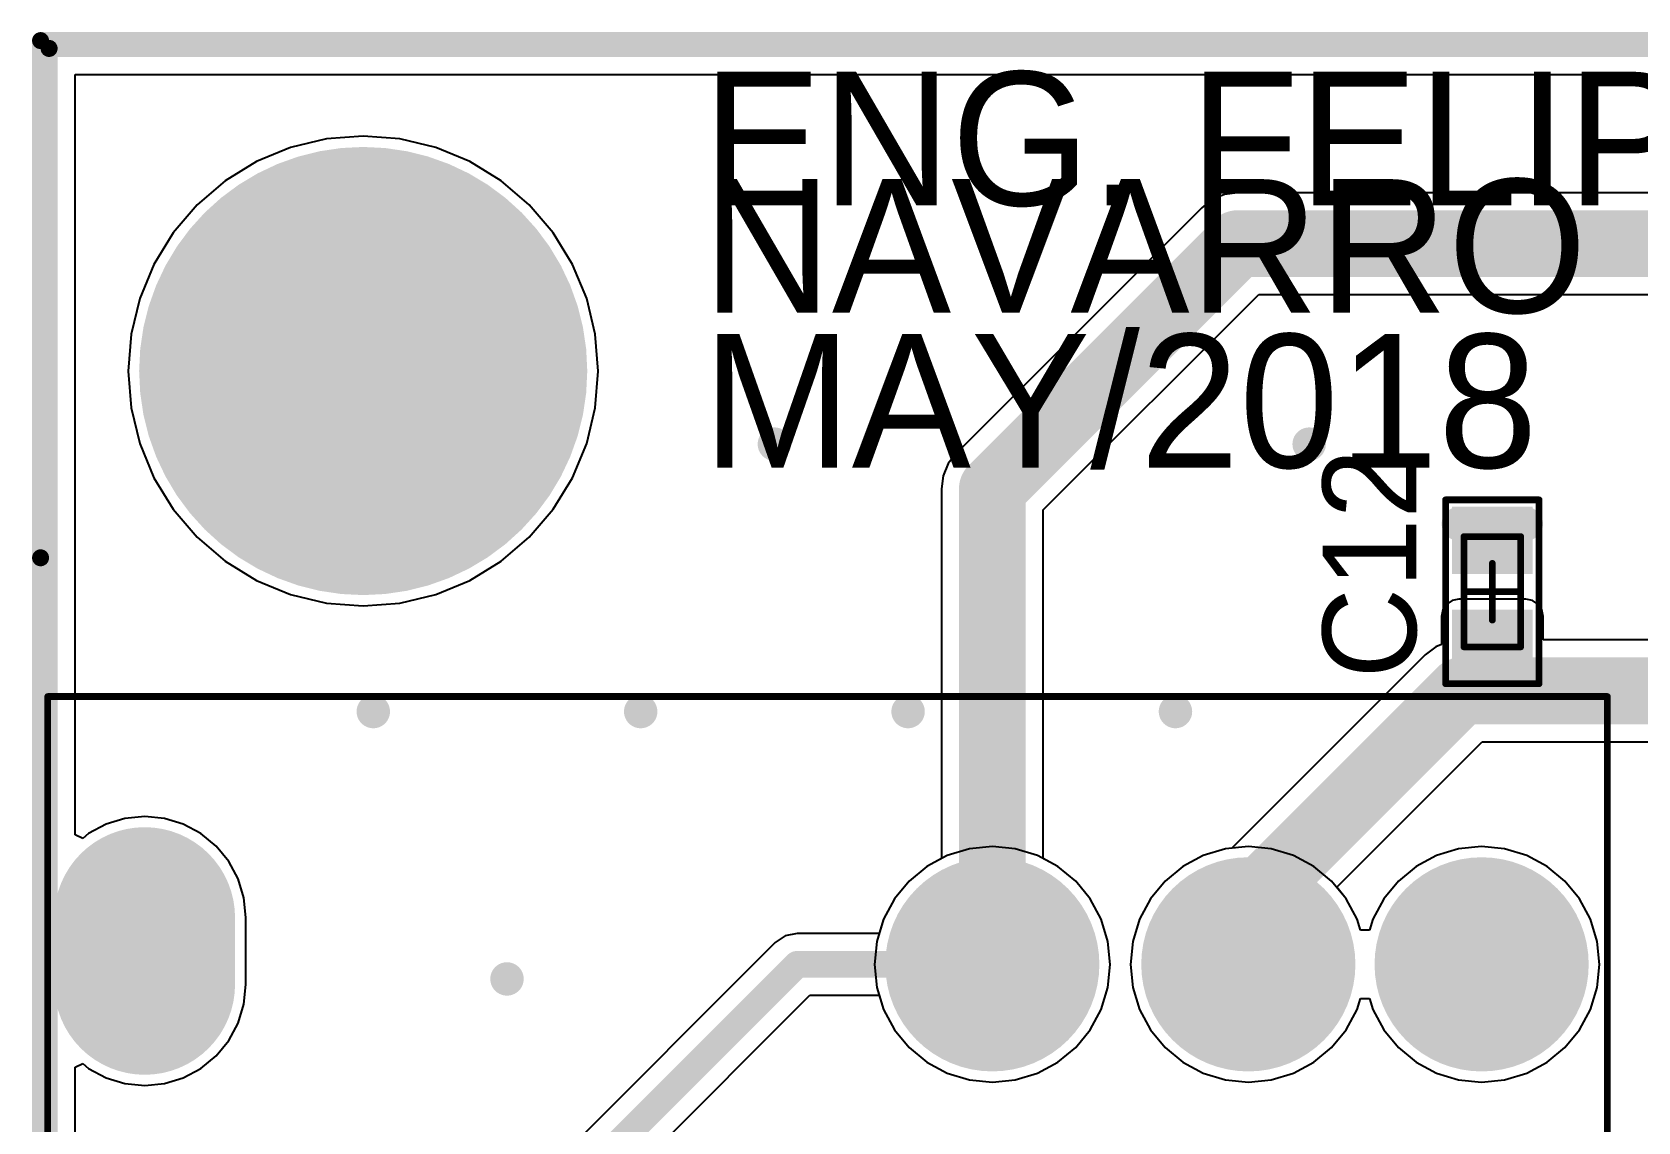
# Model space of a CAD drawing. Header units: millimetres. Extents: x 56 to 179, y 42 to 122.
# Drawn here: x 56.9 to 80.92, y 105.86 to 122.16 of the extents above; entities that cross this region are included whole.
import ezdxf

# ---------------------------------------------------------------- set-up
doc = ezdxf.new("R2010")
doc.units = ezdxf.units.MM
for name, color, linetype in [('BottomLayer', 5, 'Continuous'), ('BottomSolder', 6, 'Continuous'), ('KeepOutLayer', 6, 'Continuous'), ('Mechanical13', 56, 'Continuous'), ('Mechanical15', 56, 'Continuous'), ('Mechanical29', 56, 'Continuous'), ('MultiLayer', 9, 'Continuous'), ('PadHoleLayer', 156, 'Continuous'), ('TopLayer', 1, 'Continuous'), ('TopOverlay', 2, 'Continuous'), ('TopPaste', 8, 'Continuous'), ('TopSolder', 216, 'Continuous'), ('ViaHoleLayer', 16, 'Continuous')]:
    doc.layers.add(name, color=color, linetype=linetype)

# ---------------------------------------------------------------- blocks, each defined once
blk = doc.blocks.new('CC0603_4')
at = {"layer": 'Mechanical13', "const_width": 0.1}
for points in [[(-0.825, -0.425), (-0.825, 0.425)], [(0.825, 0.425), (-0.825, 0.425)], [(0.825, -0.425), (0.825, 0.425)], [(0.825, -0.425), (-0.825, -0.425)]]:
    blk.add_lwpolyline(points, dxfattribs=at)
at = {"layer": 'Mechanical13', "const_width": 0.05}
for points in [[(-0.85, 0.425, 1), (-0.8, 0.425, 1)], [(-0.85, 0.425, 1), (-0.8, 0.425, 1)], [(0.8, 0.425, 1), (0.85, 0.425, 1)], [(0.8, 0.425, 1), (0.85, 0.425, 1)], [(-0.85, -0.425, 1), (-0.8, -0.425, 1)], [(-0.85, -0.425, 1), (-0.8, -0.425, 1)], [(0.8, -0.425, 1), (0.85, -0.425, 1)], [(0.8, -0.425, 1), (0.85, -0.425, 1)]]:
    blk.add_lwpolyline(points, format="xyb", close=True, dxfattribs=at)
at = {"layer": 'Mechanical15', "const_width": 0.1}
for points in [[(0, -0.425), (0, 0.425)], [(0.425, 0), (-0.425, 0)]]:
    blk.add_lwpolyline(points, dxfattribs=at)
at = {"layer": 'Mechanical15', "const_width": 0.05}
for points in [[(-0.025, 0.425, 1), (0.025, 0.425, 1)], [(-0.45, 0, 1), (-0.4, 0, 1)], [(0.4, 0, 1), (0.45, 0, 1)], [(-0.025, -0.425, 1), (0.025, -0.425, 1)]]:
    blk.add_lwpolyline(points, format="xyb", close=True, dxfattribs=at)
at = {"layer": 'TopLayer'}
for points in [[(-1.17, -0.5), (-0.37, -0.5), (-1.17, 0.5), (-0.37, 0.5)], [(0.37, -0.5), (1.17, -0.5), (0.37, 0.5), (1.17, 0.5)]]:
    blk.add_solid(points, dxfattribs=at)
at = {"layer": 'TopOverlay', "const_width": 0.1}
for points in [[(-1.375, -0.7), (-1.375, 0.7)], [(1.375, 0.7), (-1.375, 0.7)], [(1.375, -0.7), (1.375, 0.7)], [(1.375, -0.7), (-1.375, -0.7)]]:
    blk.add_lwpolyline(points, dxfattribs=at)
at = {"layer": 'TopOverlay', "const_width": 0.05}
for points in [[(-1.4, 0.7, 1), (-1.35, 0.7, 1)], [(-1.4, 0.7, 1), (-1.35, 0.7, 1)], [(1.35, 0.7, 1), (1.4, 0.7, 1)], [(1.35, 0.7, 1), (1.4, 0.7, 1)], [(-1.4, -0.7, 1), (-1.35, -0.7, 1)], [(-1.4, -0.7, 1), (-1.35, -0.7, 1)], [(1.35, -0.7, 1), (1.4, -0.7, 1)], [(1.35, -0.7, 1), (1.4, -0.7, 1)]]:
    blk.add_lwpolyline(points, format="xyb", close=True, dxfattribs=at)
at = {"layer": 'TopPaste'}
for points in [[(-1.17, -0.5), (-0.37, -0.5), (-1.17, 0.5), (-0.37, 0.5)], [(0.37, -0.5), (1.17, -0.5), (0.37, 0.5), (1.17, 0.5)]]:
    blk.add_solid(points, dxfattribs=at)
at = {"layer": 'TopSolder'}
for points in [[(-1.272, -0.602), (-0.268, -0.602), (-1.272, 0.602), (-0.268, 0.602)], [(0.268, -0.602), (1.272, -0.602), (0.268, 0.602), (1.272, 0.602)]]:
    blk.add_solid(points, dxfattribs=at)
blk = doc.blocks.new('SWITCH_TOGGLE_DPDT_6A_125V_27')
at = {"layer": 'BottomLayer', "const_width": 2.5}
for points in [[(-10, 3), (-10, 2)], [(-10, -2), (-10, -3)]]:
    blk.add_lwpolyline(points, dxfattribs=at)
at = {"layer": 'BottomLayer'}
for points, const_width in [([(-10.625, 3, 1), (-9.375, 3, 1)], 1.25), ([(1.931, 2.3, 1), (3.431, 2.3, 1)], 1.5), ([(5.76, 2.3, 1), (7.26, 2.3, 1)], 1.5), ([(9.25, 2.3, 1), (10.75, 2.3, 1)], 1.5), ([(-10.625, 2, 1), (-9.375, 2, 1)], 1.25), ([(-10.625, -2, 1), (-9.375, -2, 1)], 1.25), ([(1.95, -2.5, 1), (3.45, -2.5, 1)], 1.5), ([(5.76, -2.5, 1), (7.26, -2.5, 1)], 1.5), ([(9.25, -2.5, 1), (10.75, -2.5, 1)], 1.5), ([(-10.625, -3, 1), (-9.375, -3, 1)], 1.25)]:
    blk.add_lwpolyline(points, format="xyb", close=True, dxfattribs=dict(at, const_width=const_width))
at = {"layer": 'BottomSolder', "const_width": 2.703}
for points in [[(-10, 3), (-10, 2)], [(-10, -2), (-10, -3)]]:
    blk.add_lwpolyline(points, dxfattribs=at)
at = {"layer": 'BottomSolder'}
for points, const_width in [([(-10.676, 3, 1), (-9.324, 3, 1)], 1.352), ([(1.88, 2.3, 1), (3.481, 2.3, 1)], 1.602), ([(5.709, 2.3, 1), (7.311, 2.3, 1)], 1.602), ([(9.199, 2.3, 1), (10.801, 2.3, 1)], 1.602), ([(-10.676, 2, 1), (-9.324, 2, 1)], 1.352), ([(-10.676, -2, 1), (-9.324, -2, 1)], 1.352), ([(1.899, -2.5, 1), (3.501, -2.5, 1)], 1.602), ([(5.709, -2.5, 1), (7.311, -2.5, 1)], 1.602), ([(9.199, -2.5, 1), (10.801, -2.5, 1)], 1.602), ([(-10.676, -3, 1), (-9.324, -3, 1)], 1.352)]:
    blk.add_lwpolyline(points, format="xyb", close=True, dxfattribs=dict(at, const_width=const_width))
at = {"layer": 'MultiLayer', "const_width": 2.5}
for points in [[(-10, 3), (-10, 2)], [(-10, -2), (-10, -3)]]:
    blk.add_lwpolyline(points, dxfattribs=at)
at = {"layer": 'MultiLayer'}
for points, const_width in [([(-10.625, 3, 1), (-9.375, 3, 1)], 1.25), ([(1.931, 2.3, 1), (3.431, 2.3, 1)], 1.5), ([(5.76, 2.3, 1), (7.26, 2.3, 1)], 1.5), ([(9.25, 2.3, 1), (10.75, 2.3, 1)], 1.5), ([(-10.625, 2, 1), (-9.375, 2, 1)], 1.25), ([(-10.625, -2, 1), (-9.375, -2, 1)], 1.25), ([(1.95, -2.5, 1), (3.45, -2.5, 1)], 1.5), ([(5.76, -2.5, 1), (7.26, -2.5, 1)], 1.5), ([(9.25, -2.5, 1), (10.75, -2.5, 1)], 1.5), ([(-10.625, -3, 1), (-9.375, -3, 1)], 1.25)]:
    blk.add_lwpolyline(points, format="xyb", close=True, dxfattribs=dict(at, const_width=const_width))
at = {"layer": 'PadHoleLayer'}
for points, const_width in [([(-10.425, 2.5, 1), (-9.575, 2.5, 1)], 0.85), ([(2.231, 2.3, 1), (3.131, 2.3, 1)], 0.9), ([(6.06, 2.3, 1), (6.96, 2.3, 1)], 0.9), ([(9.55, 2.3, 1), (10.45, 2.3, 1)], 0.9), ([(-10.425, -2.5, 1), (-9.575, -2.5, 1)], 0.85), ([(2.25, -2.5, 1), (3.15, -2.5, 1)], 0.9), ([(6.06, -2.5, 1), (6.96, -2.5, 1)], 0.9), ([(9.55, -2.5, 1), (10.45, -2.5, 1)], 0.9)]:
    blk.add_lwpolyline(points, format="xyb", close=True, dxfattribs=dict(at, const_width=const_width))
at = {"layer": 'TopLayer', "const_width": 2.5}
for points in [[(-10, 3), (-10, 2)], [(-10, -2), (-10, -3)]]:
    blk.add_lwpolyline(points, dxfattribs=at)
at = {"layer": 'TopLayer'}
for points, const_width in [([(-10.625, 3, 1), (-9.375, 3, 1)], 1.25), ([(1.931, 2.3, 1), (3.431, 2.3, 1)], 1.5), ([(5.76, 2.3, 1), (7.26, 2.3, 1)], 1.5), ([(9.25, 2.3, 1), (10.75, 2.3, 1)], 1.5), ([(-10.625, 2, 1), (-9.375, 2, 1)], 1.25), ([(-10.625, -2, 1), (-9.375, -2, 1)], 1.25), ([(1.95, -2.5, 1), (3.45, -2.5, 1)], 1.5), ([(5.76, -2.5, 1), (7.26, -2.5, 1)], 1.5), ([(9.25, -2.5, 1), (10.75, -2.5, 1)], 1.5), ([(-10.625, -3, 1), (-9.375, -3, 1)], 1.25)]:
    blk.add_lwpolyline(points, format="xyb", close=True, dxfattribs=dict(at, const_width=const_width))
at = {"layer": 'TopOverlay', "const_width": 0.1}
for points in [[(-11.45, 6.307), (11.881, 6.307)], [(-11.45, -6.388), (-11.45, 6.307)], [(11.881, -6.388), (11.881, 6.307)], [(-11.45, -6.388), (11.881, -6.388)]]:
    blk.add_lwpolyline(points, dxfattribs=at)
at = {"layer": 'TopOverlay', "const_width": 0.05}
for points in [[(-11.475, 6.307, 1), (-11.425, 6.307, 1)], [(-11.475, 6.307, 1), (-11.425, 6.307, 1)], [(11.856, 6.307, 1), (11.906, 6.307, 1)], [(11.856, 6.307, 1), (11.906, 6.307, 1)], [(-11.475, -6.388, 1), (-11.425, -6.388, 1)], [(-11.475, -6.388, 1), (-11.425, -6.388, 1)], [(11.856, -6.388, 1), (11.906, -6.388, 1)], [(11.856, -6.388, 1), (11.906, -6.388, 1)]]:
    blk.add_lwpolyline(points, format="xyb", close=True, dxfattribs=at)
at = {"layer": 'TopSolder', "const_width": 2.703}
for points in [[(-10, 3), (-10, 2)], [(-10, -2), (-10, -3)]]:
    blk.add_lwpolyline(points, dxfattribs=at)
at = {"layer": 'TopSolder'}
for points, const_width in [([(-10.676, 3, 1), (-9.324, 3, 1)], 1.352), ([(1.88, 2.3, 1), (3.481, 2.3, 1)], 1.602), ([(5.709, 2.3, 1), (7.311, 2.3, 1)], 1.602), ([(9.199, 2.3, 1), (10.801, 2.3, 1)], 1.602), ([(-10.676, 2, 1), (-9.324, 2, 1)], 1.352), ([(-10.676, -2, 1), (-9.324, -2, 1)], 1.352), ([(1.899, -2.5, 1), (3.501, -2.5, 1)], 1.602), ([(5.709, -2.5, 1), (7.311, -2.5, 1)], 1.602), ([(9.199, -2.5, 1), (10.801, -2.5, 1)], 1.602), ([(-10.676, -3, 1), (-9.324, -3, 1)], 1.352)]:
    blk.add_lwpolyline(points, format="xyb", close=True, dxfattribs=dict(at, const_width=const_width))
blk = doc.blocks.new('F____M3_31')
at = {"layer": 'BottomLayer', "const_width": 3.25}
blk.add_lwpolyline([(-1.625, 0, 1), (1.625, 0, 1)], format="xyb", close=True, dxfattribs=at)
at = {"layer": 'BottomSolder', "const_width": 3.352}
blk.add_lwpolyline([(-1.676, 0, 1), (1.676, 0, 1)], format="xyb", close=True, dxfattribs=at)
at = {"layer": 'MultiLayer', "const_width": 3.25}
blk.add_lwpolyline([(-1.625, 0, 1), (1.625, 0, 1)], format="xyb", close=True, dxfattribs=at)
at = {"layer": 'PadHoleLayer', "const_width": 1.5}
blk.add_lwpolyline([(-0.75, 0, 1), (0.75, 0, 1)], format="xyb", close=True, dxfattribs=at)
at = {"layer": 'TopLayer', "const_width": 3.25}
blk.add_lwpolyline([(-1.625, 0, 1), (1.625, 0, 1)], format="xyb", close=True, dxfattribs=at)
at = {"layer": 'TopSolder', "const_width": 3.352}
blk.add_lwpolyline([(-1.676, 0, 1), (1.676, 0, 1)], format="xyb", close=True, dxfattribs=at)

msp = doc.modelspace()

# ---------------------------------------------------------------- linework, layer by layer
at = {"layer": 'BottomLayer'}
for p, q in [((57.538, 110.157), (57.538, 121.532)), ((57.538, 121.532), (154.552, 121.532)), ((61.849, 120.609), (61.299, 120.566)), ((62.399, 120.566), (61.849, 120.609)), ((60.763, 120.437), (60.253, 120.226)), ((61.299, 120.566), (60.763, 120.437)), ((62.935, 120.437), (62.399, 120.566)), ((63.445, 120.226), (62.935, 120.437)), ((60.253, 120.226), (59.783, 119.938)), ((63.915, 119.938), (63.445, 120.226)), ((59.783, 119.938), (59.364, 119.579)), ((64.334, 119.579), (63.915, 119.938)), ((74.55, 119.658), (74.392, 119.537)), ((74.733, 119.734), (74.55, 119.658)), ((74.93, 119.76), (74.733, 119.734)), ((92.964, 119.76), (74.93, 119.76)), ((59.364, 119.579), (59.005, 119.16)), ((64.693, 119.16), (64.334, 119.579)), ((74.392, 119.537), (70.723, 115.867)), ((59.005, 119.16), (58.717, 118.69)), ((64.981, 118.69), (64.693, 119.16)), ((58.717, 118.69), (58.506, 118.18)), ((65.192, 118.18), (64.981, 118.69)), ((72.021, 115.015), (75.245, 118.238)), ((75.245, 118.238), (92.649, 118.238)), ((58.506, 118.18), (58.377, 117.644)), ((65.321, 117.644), (65.192, 118.18)), ((58.377, 117.644), (58.334, 117.094)), ((65.364, 117.094), (65.321, 117.644)), ((58.334, 117.094), (58.377, 116.544)), ((65.321, 116.544), (65.364, 117.094)), ((58.377, 116.544), (58.506, 116.008)), ((65.192, 116.008), (65.321, 116.544)), ((58.506, 116.008), (58.717, 115.498)), ((64.981, 115.498), (65.192, 116.008)), ((70.723, 115.867), (70.602, 115.71)), ((70.602, 115.71), (70.526, 115.526)), ((58.717, 115.498), (59.005, 115.028)), ((64.693, 115.028), (64.981, 115.498)), ((70.526, 115.526), (70.5, 115.33)), ((70.5, 115.33), (70.5, 109.8)), ((59.005, 115.028), (59.364, 114.609)), ((64.334, 114.609), (64.693, 115.028)), ((72.021, 109.8), (72.021, 115.015)), ((59.364, 114.609), (59.783, 114.25)), ((63.915, 114.25), (64.334, 114.609)), ((59.783, 114.25), (60.253, 113.962)), ((63.445, 113.962), (63.915, 114.25)), ((60.253, 113.962), (60.763, 113.751)), ((62.935, 113.751), (63.445, 113.962)), ((60.763, 113.751), (61.299, 113.622)), ((61.299, 113.622), (61.849, 113.579)), ((61.849, 113.579), (62.399, 113.622)), ((62.399, 113.622), (62.935, 113.751)), ((58.002, 110.314), (57.74, 110.175)), ((58.285, 110.4), (58.002, 110.314)), ((58.58, 110.429), (58.285, 110.4)), ((58.875, 110.4), (58.58, 110.429)), ((59.158, 110.314), (58.875, 110.4)), ((59.42, 110.175), (59.158, 110.314)), ((57.653, 110.103), (57.538, 110.157)), ((57.74, 110.175), (57.653, 110.103)), ((59.649, 109.987), (59.42, 110.175)), ((59.837, 109.758), (59.649, 109.987)), ((70.5, 109.8), (70.281, 109.683)), ((72.24, 109.683), (72.021, 109.8)), ((74.416, 109.846), (74.111, 109.683)), ((74.746, 109.947), (74.416, 109.846)), ((75.09, 109.98), (74.746, 109.947)), ((75.434, 109.947), (75.09, 109.98)), ((75.764, 109.846), (75.434, 109.947)), ((76.069, 109.683), (75.764, 109.846)), ((77.906, 109.846), (77.601, 109.683)), ((78.236, 109.947), (77.906, 109.846)), ((78.58, 109.98), (78.236, 109.947)), ((78.924, 109.947), (78.58, 109.98)), ((79.254, 109.846), (78.924, 109.947)), ((79.559, 109.683), (79.254, 109.846)), ((59.976, 109.496), (59.837, 109.758)), ((70.281, 109.683), (70.014, 109.464)), ((72.507, 109.464), (72.24, 109.683)), ((74.111, 109.683), (73.844, 109.464)), ((76.336, 109.464), (76.069, 109.683)), ((77.601, 109.683), (77.334, 109.464)), ((79.826, 109.464), (79.559, 109.683)), ((60.062, 109.213), (59.976, 109.496)), ((70.014, 109.464), (69.795, 109.197)), ((72.726, 109.197), (72.507, 109.464)), ((73.844, 109.464), (73.625, 109.197)), ((76.555, 109.197), (76.336, 109.464)), ((77.334, 109.464), (77.115, 109.197)), ((80.045, 109.197), (79.826, 109.464)), ((60.091, 108.918), (60.062, 109.213)), ((69.795, 109.197), (69.632, 108.892)), ((72.889, 108.892), (72.726, 109.197)), ((73.625, 109.197), (73.462, 108.892)), ((76.718, 108.892), (76.555, 109.197)), ((77.115, 109.197), (76.952, 108.892)), ((80.208, 108.892), (80.045, 109.197)), ((60.091, 107.918), (60.091, 108.918)), ((69.632, 108.892), (69.532, 108.562)), ((72.989, 108.562), (72.889, 108.892)), ((73.462, 108.892), (73.361, 108.562)), ((76.769, 108.727), (76.718, 108.892)), ((76.952, 108.892), (76.901, 108.727)), ((80.309, 108.562), (80.208, 108.892)), ((76.901, 108.727), (76.769, 108.727)), ((69.532, 108.562), (69.498, 108.218)), ((73.023, 108.218), (72.989, 108.562)), ((73.361, 108.562), (73.328, 108.218)), ((80.342, 108.218), (80.309, 108.562)), ((69.498, 108.218), (69.532, 107.874)), ((72.989, 107.874), (73.023, 108.218)), ((73.328, 108.218), (73.361, 107.874)), ((80.309, 107.874), (80.342, 108.218)), ((60.062, 107.623), (60.091, 107.918)), ((69.532, 107.874), (69.632, 107.544)), ((72.889, 107.544), (72.989, 107.874)), ((73.361, 107.874), (73.462, 107.544)), ((80.208, 107.544), (80.309, 107.874)), ((59.976, 107.34), (60.062, 107.623)), ((76.718, 107.544), (76.769, 107.709)), ((76.769, 107.709), (76.901, 107.709)), ((76.901, 107.709), (76.952, 107.544)), ((69.632, 107.544), (69.795, 107.239)), ((72.726, 107.239), (72.889, 107.544)), ((73.462, 107.544), (73.625, 107.239)), ((76.555, 107.239), (76.718, 107.544)), ((76.952, 107.544), (77.115, 107.239)), ((80.045, 107.239), (80.208, 107.544)), ((59.837, 107.078), (59.976, 107.34)), ((69.795, 107.239), (70.014, 106.972)), ((72.507, 106.972), (72.726, 107.239)), ((73.625, 107.239), (73.844, 106.972)), ((76.336, 106.972), (76.555, 107.239)), ((77.115, 107.239), (77.334, 106.972)), ((79.826, 106.972), (80.045, 107.239)), ((59.649, 106.849), (59.837, 107.078)), ((70.014, 106.972), (70.281, 106.753)), ((72.24, 106.753), (72.507, 106.972)), ((73.844, 106.972), (74.111, 106.753)), ((76.069, 106.753), (76.336, 106.972)), ((77.334, 106.972), (77.601, 106.753)), ((79.559, 106.753), (79.826, 106.972)), ((57.538, 106.679), (57.653, 106.733)), ((57.538, 105.157), (57.538, 106.679)), ((57.653, 106.733), (57.74, 106.661)), ((57.74, 106.661), (58.002, 106.522)), ((59.158, 106.522), (59.42, 106.661)), ((59.42, 106.661), (59.649, 106.849)), ((70.281, 106.753), (70.586, 106.59)), ((71.935, 106.59), (72.24, 106.753)), ((74.111, 106.753), (74.416, 106.59)), ((75.764, 106.59), (76.069, 106.753)), ((77.601, 106.753), (77.906, 106.59)), ((79.254, 106.59), (79.559, 106.753)), ((58.002, 106.522), (58.285, 106.436)), ((58.285, 106.436), (58.58, 106.407)), ((58.58, 106.407), (58.875, 106.436)), ((58.875, 106.436), (59.158, 106.522)), ((70.586, 106.59), (70.917, 106.489)), ((70.917, 106.489), (71.261, 106.456)), ((71.261, 106.456), (71.604, 106.489)), ((71.604, 106.489), (71.935, 106.59)), ((74.416, 106.59), (74.746, 106.489)), ((74.746, 106.489), (75.09, 106.456)), ((75.09, 106.456), (75.434, 106.489)), ((75.434, 106.489), (75.764, 106.59)), ((77.906, 106.59), (78.236, 106.489)), ((78.236, 106.489), (78.58, 106.456)), ((78.58, 106.456), (78.924, 106.489)), ((78.924, 106.489), (79.254, 106.59))]:
    msp.add_line(p, q, dxfattribs=at)
at = {"layer": 'BottomLayer', "const_width": 1}
for points in [[(71.261, 115.33), (74.93, 118.999)], [(74.93, 118.999), (92.964, 118.999)], [(71.261, 108.218), (71.261, 115.33)]]:
    msp.add_lwpolyline(points, dxfattribs=at)
at = {"layer": 'BottomLayer'}
for points, const_width in [([(74.68, 118.999, 1), (75.18, 118.999, 1)], 0.5), ([(74.68, 118.999, 1), (75.18, 118.999, 1)], 0.5), ([(67.875, 116, 1), (68.125, 116, 1)], 0.25), ([(75.875, 116, 1), (76.125, 116, 1)], 0.25), ([(71.011, 115.33, 1), (71.511, 115.33, 1)], 0.5), ([(71.011, 115.33, 1), (71.511, 115.33, 1)], 0.5), ([(78.107, 114.808, 1), (78.357, 114.808, 1)], 0.25), ([(79.123, 114.808, 1), (79.373, 114.808, 1)], 0.25), ([(61.875, 112, 1), (62.125, 112, 1)], 0.25), ([(65.875, 112, 1), (66.125, 112, 1)], 0.25), ([(69.875, 112, 1), (70.125, 112, 1)], 0.25), ([(73.875, 112, 1), (74.125, 112, 1)], 0.25), ([(71.011, 108.218, 1), (71.511, 108.218, 1)], 0.5), ([(63.875, 108, 1), (64.125, 108, 1)], 0.25)]:
    msp.add_lwpolyline(points, format="xyb", close=True, dxfattribs=dict(at, const_width=const_width))
at = {"layer": 'KeepOutLayer', "const_width": 0.254}
for points in [[(57.15, 121.92), (154.94, 121.92)], [(57.15, 42.164), (57.15, 121.92)]]:
    msp.add_lwpolyline(points, dxfattribs=at)
at = {"layer": 'KeepOutLayer', "const_width": 0.127}
msp.add_lwpolyline([(57.086, 121.92, 1), (57.214, 121.92, 1)], format="xyb", close=True, dxfattribs=at)
msp.add_lwpolyline([(57.086, 121.92, 1), (57.214, 121.92, 1)], format="xyb", close=True, dxfattribs=at)
at = {"layer": 'Mechanical29', "const_width": 0.254}
for points in [[(57.023, 122.037), (155.023, 122.037)], [(57.023, 114.3), (57.023, 122.037)], [(57.023, 42.037), (57.023, 114.3)]]:
    msp.add_lwpolyline(points, dxfattribs=at)
at = {"layer": 'Mechanical29', "const_width": 0.127}
for points in [[(56.959, 122.037, 1), (57.086, 122.037, 1)], [(56.959, 122.037, 1), (57.086, 122.037, 1)], [(56.959, 114.3, 1), (57.086, 114.3, 1)], [(56.959, 114.3, 1), (57.086, 114.3, 1)]]:
    msp.add_lwpolyline(points, format="xyb", close=True, dxfattribs=at)
at = {"layer": 'MultiLayer', "const_width": 0.25}
for points in [[(67.875, 116, 1), (68.125, 116, 1)], [(75.875, 116, 1), (76.125, 116, 1)], [(78.107, 114.808, 1), (78.357, 114.808, 1)], [(79.123, 114.808, 1), (79.373, 114.808, 1)], [(61.875, 112, 1), (62.125, 112, 1)], [(65.875, 112, 1), (66.125, 112, 1)], [(69.875, 112, 1), (70.125, 112, 1)], [(73.875, 112, 1), (74.125, 112, 1)], [(63.875, 108, 1), (64.125, 108, 1)]]:
    msp.add_lwpolyline(points, format="xyb", close=True, dxfattribs=at)
at = {"layer": 'TopLayer'}
for p, q in [((57.538, 110.157), (57.538, 121.532)), ((57.538, 121.532), (154.552, 121.532)), ((61.849, 120.609), (61.299, 120.566)), ((62.399, 120.566), (61.849, 120.609)), ((60.763, 120.437), (60.253, 120.226)), ((61.299, 120.566), (60.763, 120.437)), ((62.935, 120.437), (62.399, 120.566)), ((63.445, 120.226), (62.935, 120.437)), ((60.253, 120.226), (59.783, 119.938)), ((63.915, 119.938), (63.445, 120.226)), ((59.783, 119.938), (59.364, 119.579)), ((64.334, 119.579), (63.915, 119.938)), ((59.364, 119.579), (59.005, 119.16)), ((64.693, 119.16), (64.334, 119.579)), ((59.005, 119.16), (58.717, 118.69)), ((64.981, 118.69), (64.693, 119.16)), ((58.717, 118.69), (58.506, 118.18)), ((65.192, 118.18), (64.981, 118.69)), ((58.506, 118.18), (58.377, 117.644)), ((65.321, 117.644), (65.192, 118.18)), ((58.377, 117.644), (58.334, 117.094)), ((65.364, 117.094), (65.321, 117.644)), ((58.334, 117.094), (58.377, 116.544)), ((65.321, 116.544), (65.364, 117.094)), ((58.377, 116.544), (58.506, 116.008)), ((65.192, 116.008), (65.321, 116.544)), ((58.506, 116.008), (58.717, 115.498)), ((64.981, 115.498), (65.192, 116.008)), ((58.717, 115.498), (59.005, 115.028)), ((64.693, 115.028), (64.981, 115.498)), ((59.005, 115.028), (59.364, 114.609)), ((64.334, 114.609), (64.693, 115.028)), ((59.364, 114.609), (59.783, 114.25)), ((63.915, 114.25), (64.334, 114.609)), ((59.783, 114.25), (60.253, 113.962)), ((63.445, 113.962), (63.915, 114.25)), ((60.253, 113.962), (60.763, 113.751)), ((62.935, 113.751), (63.445, 113.962)), ((60.763, 113.751), (61.299, 113.622)), ((61.299, 113.622), (61.849, 113.579)), ((61.849, 113.579), (62.399, 113.622)), ((62.399, 113.622), (62.935, 113.751)), ((78.141, 113.661), (78.057, 113.605)), ((78.24, 113.681), (78.141, 113.661)), ((79.24, 113.681), (78.24, 113.681)), ((79.339, 113.661), (79.24, 113.681)), ((79.423, 113.605), (79.339, 113.661)), ((78.001, 113.521), (77.981, 113.422)), ((77.981, 113.422), (77.981, 113.005)), ((78.057, 113.605), (78.001, 113.521)), ((79.479, 113.521), (79.423, 113.605)), ((79.499, 113.422), (79.479, 113.521)), ((79.499, 113.071), (79.499, 113.422)), ((77.894, 112.969), (77.736, 112.848)), ((77.981, 113.005), (77.894, 112.969)), ((82.415, 113.071), (79.499, 113.071)), ((77.736, 112.848), (74.845, 109.956)), ((76.412, 109.372), (78.589, 111.549)), ((78.589, 111.549), (82.415, 111.549)), ((58.002, 110.314), (57.74, 110.175)), ((58.285, 110.4), (58.002, 110.314)), ((58.58, 110.429), (58.285, 110.4)), ((58.875, 110.4), (58.58, 110.429)), ((59.158, 110.314), (58.875, 110.4)), ((59.42, 110.175), (59.158, 110.314)), ((57.653, 110.103), (57.538, 110.157)), ((57.74, 110.175), (57.653, 110.103)), ((59.649, 109.987), (59.42, 110.175)), ((59.837, 109.758), (59.649, 109.987)), ((70.586, 109.846), (70.281, 109.683)), ((70.917, 109.947), (70.586, 109.846)), ((71.261, 109.98), (70.917, 109.947)), ((71.604, 109.947), (71.261, 109.98)), ((71.935, 109.846), (71.604, 109.947)), ((72.24, 109.683), (71.935, 109.846)), ((74.416, 109.846), (74.111, 109.683)), ((74.746, 109.947), (74.416, 109.846)), ((74.845, 109.956), (74.746, 109.947)), ((77.906, 109.846), (77.601, 109.683)), ((78.236, 109.947), (77.906, 109.846)), ((78.58, 109.98), (78.236, 109.947)), ((78.924, 109.947), (78.58, 109.98)), ((79.254, 109.846), (78.924, 109.947)), ((79.559, 109.683), (79.254, 109.846)), ((59.976, 109.496), (59.837, 109.758)), ((70.281, 109.683), (70.014, 109.464)), ((72.507, 109.464), (72.24, 109.683)), ((74.111, 109.683), (73.844, 109.464)), ((77.601, 109.683), (77.334, 109.464)), ((79.826, 109.464), (79.559, 109.683)), ((60.062, 109.213), (59.976, 109.496)), ((70.014, 109.464), (69.795, 109.197)), ((72.726, 109.197), (72.507, 109.464)), ((73.844, 109.464), (73.625, 109.197)), ((76.555, 109.197), (76.412, 109.372)), ((77.334, 109.464), (77.115, 109.197)), ((80.045, 109.197), (79.826, 109.464)), ((60.091, 108.918), (60.062, 109.213)), ((69.795, 109.197), (69.632, 108.892)), ((72.889, 108.892), (72.726, 109.197)), ((73.625, 109.197), (73.462, 108.892)), ((76.718, 108.892), (76.555, 109.197)), ((77.115, 109.197), (76.952, 108.892)), ((80.208, 108.892), (80.045, 109.197)), ((60.091, 107.918), (60.091, 108.918)), ((69.632, 108.892), (69.568, 108.681)), ((72.989, 108.562), (72.889, 108.892)), ((73.462, 108.892), (73.361, 108.562)), ((76.769, 108.727), (76.718, 108.892)), ((76.952, 108.892), (76.901, 108.727)), ((80.309, 108.562), (80.208, 108.892)), ((68.163, 108.646), (68.013, 108.545)), ((68.34, 108.681), (68.163, 108.646)), ((69.568, 108.681), (68.34, 108.681)), ((76.901, 108.727), (76.769, 108.727)), ((68.013, 108.545), (64.07, 104.602)), ((68.013, 108.545), (68.013, 108.545)), ((73.023, 108.218), (72.989, 108.562)), ((73.361, 108.562), (73.328, 108.218)), ((80.342, 108.218), (80.309, 108.562)), ((72.989, 107.874), (73.023, 108.218)), ((73.328, 108.218), (73.361, 107.874)), ((80.309, 107.874), (80.342, 108.218)), ((60.062, 107.623), (60.091, 107.918)), ((72.889, 107.544), (72.989, 107.874)), ((73.361, 107.874), (73.462, 107.544)), ((80.208, 107.544), (80.309, 107.874)), ((59.976, 107.34), (60.062, 107.623)), ((64.86, 104.083), (68.532, 107.755)), ((68.532, 107.755), (69.568, 107.755)), ((69.568, 107.755), (69.632, 107.544)), ((76.718, 107.544), (76.769, 107.709)), ((76.769, 107.709), (76.901, 107.709)), ((76.901, 107.709), (76.952, 107.544)), ((69.632, 107.544), (69.795, 107.239)), ((72.726, 107.239), (72.889, 107.544)), ((73.462, 107.544), (73.625, 107.239)), ((76.555, 107.239), (76.718, 107.544)), ((76.952, 107.544), (77.115, 107.239)), ((80.045, 107.239), (80.208, 107.544)), ((59.837, 107.078), (59.976, 107.34)), ((69.795, 107.239), (70.014, 106.972)), ((72.507, 106.972), (72.726, 107.239)), ((73.625, 107.239), (73.844, 106.972)), ((76.336, 106.972), (76.555, 107.239)), ((77.115, 107.239), (77.334, 106.972)), ((79.826, 106.972), (80.045, 107.239)), ((59.649, 106.849), (59.837, 107.078)), ((70.014, 106.972), (70.281, 106.753)), ((72.24, 106.753), (72.507, 106.972)), ((73.844, 106.972), (74.111, 106.753)), ((76.069, 106.753), (76.336, 106.972)), ((77.334, 106.972), (77.601, 106.753)), ((79.559, 106.753), (79.826, 106.972)), ((57.538, 106.679), (57.653, 106.733)), ((57.538, 105.157), (57.538, 106.679)), ((57.653, 106.733), (57.74, 106.661)), ((57.74, 106.661), (58.002, 106.522)), ((59.158, 106.522), (59.42, 106.661)), ((59.42, 106.661), (59.649, 106.849)), ((70.281, 106.753), (70.586, 106.59)), ((71.935, 106.59), (72.24, 106.753)), ((74.111, 106.753), (74.416, 106.59)), ((75.764, 106.59), (76.069, 106.753)), ((77.601, 106.753), (77.906, 106.59)), ((79.254, 106.59), (79.559, 106.753)), ((58.002, 106.522), (58.285, 106.436)), ((58.285, 106.436), (58.58, 106.407)), ((58.58, 106.407), (58.875, 106.436)), ((58.875, 106.436), (59.158, 106.522)), ((70.586, 106.59), (70.917, 106.489)), ((70.917, 106.489), (71.261, 106.456)), ((71.261, 106.456), (71.604, 106.489)), ((71.604, 106.489), (71.935, 106.59)), ((74.416, 106.59), (74.746, 106.489)), ((74.746, 106.489), (75.09, 106.456)), ((75.09, 106.456), (75.434, 106.489)), ((75.434, 106.489), (75.764, 106.59)), ((77.906, 106.59), (78.236, 106.489)), ((78.236, 106.489), (78.58, 106.456)), ((78.58, 106.456), (78.924, 106.489)), ((78.924, 106.489), (79.254, 106.59))]:
    msp.add_line(p, q, dxfattribs=at)
for points, const_width in [([(67.875, 116, 1), (68.125, 116, 1)], 0.25), ([(75.875, 116, 1), (76.125, 116, 1)], 0.25), ([(78.107, 114.808, 1), (78.357, 114.808, 1)], 0.25), ([(79.123, 114.808, 1), (79.373, 114.808, 1)], 0.25), ([(78.024, 112.31, 1), (78.524, 112.31, 1)], 0.5), ([(78.024, 112.31, 1), (78.524, 112.31, 1)], 0.5), ([(61.875, 112, 1), (62.125, 112, 1)], 0.25), ([(65.875, 112, 1), (66.125, 112, 1)], 0.25), ([(69.875, 112, 1), (70.125, 112, 1)], 0.25), ([(73.875, 112, 1), (74.125, 112, 1)], 0.25), ([(74.84, 109.126, 1), (75.34, 109.126, 1)], 0.5), ([(74.84, 109.126, 1), (75.34, 109.126, 1)], 0.5), ([(74.84, 108.218, 1), (75.34, 108.218, 1)], 0.5), ([(68.24, 108.218, 1), (68.44, 108.218, 1)], 0.2), ([(68.24, 108.218, 1), (68.44, 108.218, 1)], 0.2), ([(71.161, 108.218, 1), (71.361, 108.218, 1)], 0.2), ([(63.875, 108, 1), (64.125, 108, 1)], 0.25)]:
    msp.add_lwpolyline(points, format="xyb", close=True, dxfattribs=dict(at, const_width=const_width))
for points, const_width in [([(75.09, 109.126), (78.274, 112.31)], 1), ([(78.274, 112.31), (82.415, 112.31)], 1), ([(75.09, 108.218), (75.09, 109.126)], 1), ([(64.397, 104.275), (68.34, 108.218)], 0.4), ([(68.34, 108.218), (71.261, 108.218)], 0.4)]:
    msp.add_lwpolyline(points, dxfattribs=dict(at, const_width=const_width))
at = {"layer": 'ViaHoleLayer', "const_width": 0.15}
for points in [[(67.925, 116, 1), (68.075, 116, 1)], [(75.925, 116, 1), (76.075, 116, 1)], [(78.157, 114.808, 1), (78.307, 114.808, 1)], [(79.173, 114.808, 1), (79.323, 114.808, 1)], [(61.925, 112, 1), (62.075, 112, 1)], [(65.925, 112, 1), (66.075, 112, 1)], [(69.925, 112, 1), (70.075, 112, 1)], [(73.925, 112, 1), (74.075, 112, 1)], [(63.925, 108, 1), (64.075, 108, 1)]]:
    msp.add_lwpolyline(points, format="xyb", close=True, dxfattribs=at)

# ---------------------------------------------------------------- block references
msp.add_blockref('F____M3_31', (61.849, 117.094))
for name, p, rotation in [('CC0603_4', (78.74, 113.792), 270), ('SWITCH_TOGGLE_DPDT_6A_125V_27', (68.58, 105.918), 360)]:
    msp.add_blockref(name, p, dxfattribs=dict(rotation=rotation))

# ---------------------------------------------------------------- texts
at = {"layer": 'TopOverlay'}
for s, height, rotation, p in [('ENG. FELIPE', 2, 360, (66.929, 119.571)), ('NAVARRO', 2, 360, (66.929, 117.965)), ('MAY/2018', 2, 360, (66.929, 115.647)), ('C12', 1.4, 90, (77.601, 112.495))]:
    msp.add_text(s, height=height, rotation=rotation, dxfattribs=at).set_placement(p)

doc.saveas('drawing.dxf')
